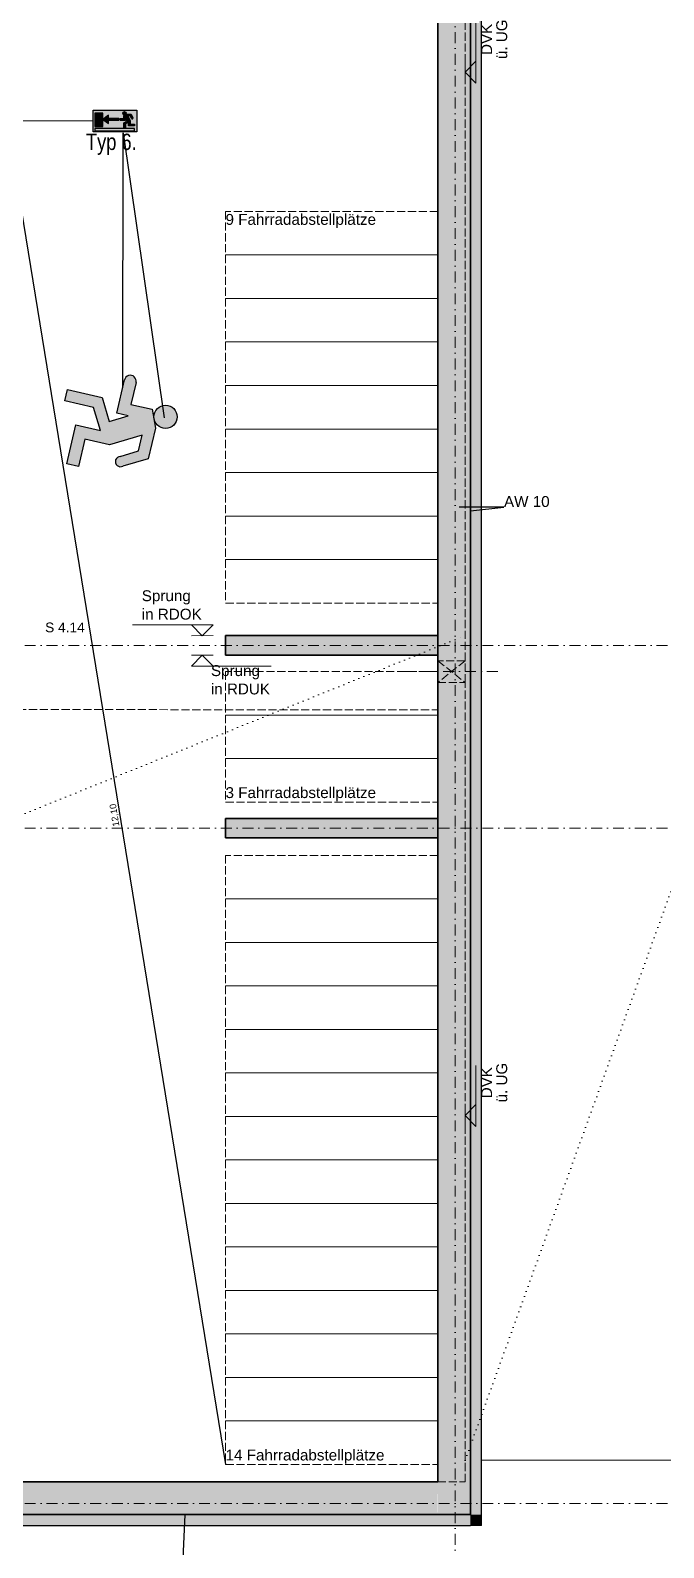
# Model space of a CAD drawing. Header units: millimetres. Extents: x 32522367 to 32638135, y 41424826 to 41540167.
# Drawn here: x 32583236 to 32589052, y 41511029 to 41524979 of the extents above; entities that cross this region are included whole.
import ezdxf
from ezdxf.enums import TextEntityAlignment as Align

# ---------------------------------------------------------------- set-up
doc = ezdxf.new("R2010")
doc.units = ezdxf.units.MM
for name, pattern in [('Achse', [0.2, 0.1, -0.05, 0, -0.05]), ('Punktlinie weit', [0.05, 0, -0.05]), ('Raster', [0.2, 0.1, -0.05, 0, -0.05]), ('Strichlinie eng', [0.1, 0.075, -0.025]), ('Untersicht', [0.1, 0.075, -0.025])]:
    doc.linetypes.add(name, pattern=pattern)
for name, color, linetype in [('000 Achsraster Haupt', 251, 'Continuous'), ('110 Wand Aussen', 251, 'Continuous'), ('120 Wand Innen tragend', 251, 'Continuous'), ('215 DVK darüber', 251, 'Continuous'), ('220 Bodenaufbau', 251, 'Continuous'), ('240 Unterdaemmung', 251, 'Continuous'), ('571 Fahrrad Stellplaetze', 251, 'Continuous'), ('811 Raum 2.Erschließung_ Nebenräume_Allg.räume_Technik', 251, 'Continuous'), ('955 Polierplan Beschriftung', 251, 'Continuous'), ('970 Brandschutz Beschriftung.Texte_ Bemaßung_ Symbole_ Fluchtwege', 251, 'Continuous'), ('dp_GE_SIBEL', 80, 'Continuous')]:
    doc.layers.add(name, color=color, linetype=linetype)
for name, color, linetype, lineweight in [('000 Achsraster Haupt_Stift_Nr__1', 251, 'Continuous', 13), ('110 Wand Aussen_Stift_Nr__1', 251, 'Continuous', 13), ('110 Wand Aussen_Stift_Nr__24', 251, 'Continuous', 13), ('110 Wand Aussen_Stift_Nr__29', 251, 'Continuous', 13), ('110 Wand Aussen_Stift_Nr__6', 251, 'Continuous', 13), ('110 Wand Aussen_Stift_Nr__7', 251, 'Continuous', 25), ('110 Wand Aussen_Stift_Nr__76', 251, 'Continuous', 13), ('110 Wand Aussen_Stift_Nr__78', 251, 'Continuous', 13), ('110 Wand Aussen_Stift_Nr__8', 251, 'Continuous', 35), ('120 Wand Innen tragend_Stift_Nr__24', 251, 'Continuous', 13), ('120 Wand Innen tragend_Stift_Nr__8', 251, 'Continuous', 35), ('215 DVK darüber_Stift_Nr__17', 251, 'Continuous', 18), ('220 Bodenaufbau_Stift_Nr__6', 251, 'Continuous', 13), ('240 Unterdaemmung_Stift_Nr__19', 251, 'Continuous', 0), ('240 Unterdaemmung_Stift_Nr__6', 251, 'Continuous', 13), ('571 Fahrrad Stellplaetze_Stift_Nr__1', 251, 'Continuous', 13), ('915 Allgemein Beschriftung 1_Stift_Nr__1', 251, 'Continuous', 13), ('955 Polierplan Beschriftung_Stift_Nr__1', 251, 'Continuous', 13), ('956 Aufbauten Beschriftung_Stift_Nr__1', 251, 'Continuous', 13), ('956 Durchbruch Beschriftung_Stift_Nr__61', 251, 'Continuous', 25), ('970 Brandschutz Beschriftung.Texte_ Bemaßung_ Symbole_ Fluchtwege_Stift_Nr__75', 251, 'Continuous', 25), ('dp_GE_ST_Attribut_Attribut1', 250, 'Continuous', 5)]:
    doc.layers.add(name, color=color, linetype=linetype, lineweight=lineweight)
doc.layers.add('E2_LEHR_MENSCH_NATIVE', color=112, linetype='Continuous', lineweight=35, true_color=0x20dd55)
doc.layers.add('E_NACHRTECH', color=3, linetype='Continuous', true_color=0x00fa00)
doc.styles.add('DPG_TXT', font='arial.ttf', dxfattribs={"width": 0.8})
doc.styles.add('ERSTELLTER_STIL_1', font='arial.ttf')
doc.styles.get("Standard").update_dxf_attribs({"font": 'arial.ttf'})
doc.dimstyles.new('ERSTELLTER_STIL__11', dxfattribs={"dimtxt": 2.5, "dimasz": 0.0912, "dimexe": 1.25, "dimexo": 0.625, "dimgap": 0, "dimtad": 1, "dimtxsty": 'Standard', "dimcen": 2.5, "dimazin": 3, "dimtfac": 1, "dimtmove": 0, "dimatfit": 3, "dimldrblk": 'ARROWHEAD_5'})

# ---------------------------------------------------------------- blocks, each defined once
blk = doc.blocks.new('9809550')
at = {"color": 18, "lineweight": 30, "true_color": 0x000000}
for points in [[(423922, 99169), (423957, 99169), (423957, 99203), (423985, 99215), (424034, 99215), (424054, 99178)], [(424040, 99171), (424025, 99197), (424000, 99197), (424026, 99150), (424026, 99111), (424070, 99111), (424070, 99092), (424007, 99092), (424007, 99132), (423975, 99113), (423975, 99067), (423957, 99067), (423957, 99122), (423991, 99142), (423975, 99169), (423975, 99150), (423922, 99150)]]:
    blk.add_lwpolyline(points, dxfattribs=at)
blk.add_circle((423964, 99226), 18.1, dxfattribs=at)
for centre, radius, start, end in [((423922, 99160), 9.27, 89.9849, 270.0151), ((424048, 99173), 7.96, 195.7299, 41.4005)]:
    blk.add_arc(centre, radius, start, end, dxfattribs=at)
blk = doc.blocks.new('RIVO_ARR_left')
at = {"true_color": 0x56c81e}
h = blk.add_hatch(color=72, dxfattribs=at)
h.dxf.hatch_style = 1
h.paths.add_polyline_path([(2487.16, 1644.96), (2487.16, 1636.12), (2504.83, 1636.12), (2504.83, 1644.96)])
h.paths.add_polyline_path([(2497.62, 1641.55), (2497.63, 1640.85), (2493.39, 1640.85), (2493.39, 1639.56), (2491.13, 1641.24), (2493.4, 1642.94), (2493.4, 1641.55)], flags=16)
h.paths.add_polyline_path([(2498.26, 1641.55), (2499.6, 1641.55), (2499.6, 1642.85), (2500.12, 1643.09, -0.535619), (2499.17, 1643.72, -1), (2500.55, 1643.72, -0.302406), (2500.12, 1643.09), (2500.66, 1643.29), (2502.53, 1643.29), (2503.29, 1641.91, -1.25347), (2502.78, 1641.63), (2502.2, 1642.61), (2501.24, 1642.61), (2502.24, 1640.84), (2502.24, 1639.34), (2503.92, 1639.34), (2503.92, 1638.63), (2501.53, 1638.63), (2501.53, 1640.13), (2500.29, 1639.43), (2500.29, 1637.67), (2499.59, 1637.67), (2499.59, 1639.78), (2500.88, 1640.52), (2500.3, 1641.55), (2500.3, 1640.84), (2498.26, 1640.84, -1)], flags=16)
h.paths.add_polyline_path([(2491.07, 1638.39), (2487.82, 1638.39), (2487.82, 1643.74), (2491.07, 1643.74)], flags=16)
h.paths.add_polyline_path([(2503.92, 1637.48), (2503.92, 1636.57), (2487.82, 1636.57), (2487.82, 1637.48)], flags=16)
h.paths.add_polyline_path([(2488.38, 1641.07, -1), (2488, 1641.07, -1)], flags=0)
at = {"true_color": 0xffffff}
h = blk.add_hatch(color=7, dxfattribs=at)
h.dxf.hatch_style = 1
h.paths.add_polyline_path([(2487.82, 1638.39), (2491.07, 1638.39), (2491.07, 1643.74), (2487.82, 1643.74)])
h.paths.add_polyline_path([(2488.38, 1641.07, -1), (2488, 1641.07, -1)], flags=16)
h = blk.add_hatch(color=7, dxfattribs=at)
h.dxf.hatch_style = 1
h.paths.add_polyline_path([(2488.38, 1641.07, 1), (2488, 1641.07, 1)])
h = blk.add_hatch(color=7, dxfattribs=at)
h.dxf.hatch_style = 1
h.paths.add_polyline_path([(2493.39, 1639.56), (2493.39, 1640.85), (2497.63, 1640.85), (2497.62, 1641.55), (2493.4, 1641.55), (2493.4, 1642.94), (2491.13, 1641.24)])
h = blk.add_hatch(color=7, dxfattribs=at)
h.dxf.hatch_style = 1
h.paths.add_polyline_path([(2500.88, 1640.52), (2499.59, 1639.78), (2499.59, 1637.67), (2500.29, 1637.67), (2500.29, 1639.43), (2501.53, 1640.13), (2501.53, 1638.63), (2503.92, 1638.63), (2503.92, 1639.34), (2502.24, 1639.34), (2502.24, 1640.84), (2501.24, 1642.61), (2502.2, 1642.61), (2502.78, 1641.63, 1.25347), (2503.29, 1641.91), (2502.53, 1643.29), (2500.66, 1643.29), (2499.6, 1642.85), (2499.6, 1641.55), (2498.26, 1641.55, 1), (2498.26, 1640.84), (2500.3, 1640.84), (2500.3, 1641.55)])
h = blk.add_hatch(color=7, dxfattribs=at)
h.dxf.hatch_style = 1
h.paths.add_polyline_path([(2500.55, 1643.72, 1), (2499.17, 1643.72, 1)])
h = blk.add_hatch(color=7, dxfattribs=at)
h.dxf.hatch_style = 1
h.paths.add_polyline_path([(2487.82, 1637.48), (2487.82, 1636.57), (2503.92, 1636.57), (2503.92, 1637.48)])
blk.add_lwpolyline([(2487.16, 1644.96), (2504.83, 1644.96), (2504.83, 1636.12), (2487.16, 1636.12)], close=True)
at = {"color": 18, "lineweight": 30, "true_color": 0x000000}
for points in [[(2491.07, 1643.74), (2487.82, 1643.74), (2487.82, 1638.39), (2491.07, 1638.39)], [(2503.92, 1637.48), (2487.82, 1637.48), (2487.82, 1636.57), (2503.92, 1636.57)]]:
    blk.add_lwpolyline(points, close=True, dxfattribs=at)
blk.add_lwpolyline([(2497.62, 1641.55), (2493.4, 1641.55), (2493.4, 1642.94), (2491.13, 1641.24), (2493.39, 1639.56), (2493.39, 1640.85), (2497.63, 1640.85), (2497.62, 1641.55)], dxfattribs=at)
blk.add_circle((2488.19, 1641.07), 0.19, dxfattribs=at)
at = {"xscale": 0.0381026673526157, "yscale": 0.0381026673526157, "zscale": 0.0381026673526157}
blk.add_blockref('9809550', (-13654.29, -2137.05), dxfattribs=at)
blk = doc.blocks.new('Decke_8', base_point=(59.58, 55.59))
at = {"layer": '240 Unterdaemmung_Stift_Nr__19', "color": 255, "linetype": 'Continuous', "lineweight": 0, "flags": 128}
blk.add_lwpolyline([(59.58, 55.59), (64.666, 54.097), (68.913, 68.566), (63.828, 70.059)], close=True, dxfattribs=at)
blk = doc.blocks.new('Decke_9', base_point=(42.218, 67.878))
at = {"layer": '240 Unterdaemmung_Stift_Nr__6', "color": 7, "linetype": 'Strichlinie eng', "lineweight": 13, "flags": 128}
blk.add_lwpolyline([(42.218, 67.878), (40.219, 61.065), (59.14, 55.511), (61.14, 62.323), (56.007, 63.83), (44.852, 67.104)], close=True, dxfattribs=at)
blk = doc.blocks.new('Decke_16', base_point=(24.331, 82.175))
at = {"layer": '220 Bodenaufbau_Stift_Nr__6', "color": 7, "linetype": 'Continuous', "lineweight": 13, "flags": 128}
blk.add_lwpolyline([(29.685, 80.603), (63.873, 70.567), (59.344, 55.138), (36.92, 61.721)], dxfattribs=at)
blk = doc.blocks.new('Öffnung_93')
at = {"layer": '110 Wand Aussen_Stift_Nr__1', "color": 7, "linetype": 'Untersicht', "lineweight": 13}
for p, q in [((61.507, 62.684), (61.21, 62.563)), ((61.267, 62.755), (61.45, 62.493))]:
    blk.add_line(p, q, dxfattribs=at)
at = {"layer": '110 Wand Aussen_Stift_Nr__6', "color": 7, "linetype": 'Untersicht', "lineweight": 13, "flags": 128}
for points in [[(61.507, 62.684), (61.267, 62.755)], [(61.21, 62.563), (61.45, 62.493)]]:
    blk.add_lwpolyline(points, dxfattribs=at)
at = {"layer": '110 Wand Aussen_Stift_Nr__76', "color": 8, "linetype": 'Untersicht', "lineweight": 13, "flags": 128}
for points in [[(61.267, 62.755), (61.21, 62.563)], [(61.45, 62.493), (61.507, 62.684)]]:
    blk.add_lwpolyline(points, dxfattribs=at)
at = {"layer": '110 Wand Aussen_Stift_Nr__78', "color": 5, "linetype": 'Achse', "lineweight": 13}
blk.add_line((61.766, 62.504), (60.951, 62.743), dxfattribs=at)
blk = doc.blocks.new('Wand_5', base_point=(63.873, 70.567))
at = {"layer": '110 Wand Aussen_Stift_Nr__24', "linetype": 'Continuous', "lineweight": 13}
for points in [[(63.5, 70.364), (59.14, 55.511), (59.428, 55.426), (63.788, 70.279)], [(59.056, 55.223), (59.343, 55.138), (59.14, 55.511)], [(59.14, 55.511), (59.343, 55.138), (59.428, 55.426)]]:
    blk.add_hatch(color=92, dxfattribs=at).paths.add_polyline_path(points)
at = {"layer": '110 Wand Aussen_Stift_Nr__29', "linetype": 'Continuous', "lineweight": 13}
for points in [[(59.439, 55.11), (63.969, 70.539), (63.852, 70.495), (59.343, 55.138)], [(59.315, 55.042), (59.411, 55.014), (59.343, 55.138)], [(59.343, 55.138), (59.411, 55.014), (59.439, 55.11)]]:
    blk.add_hatch(color=6, dxfattribs=at).paths.add_polyline_path(points)
at = {"layer": '110 Wand Aussen_Stift_Nr__7', "color": 7, "linetype": 'Continuous', "lineweight": 25, "flags": 128}
for points in [[(59.411, 55.014), (63.969, 70.539)], [(59.411, 55.014), (59.315, 55.042)]]:
    blk.add_lwpolyline(points, dxfattribs=at)
at = {"layer": '110 Wand Aussen_Stift_Nr__8', "color": 7, "linetype": 'Continuous', "lineweight": 35}
for p, q in [((59.428, 55.426), (63.788, 70.279)), ((59.343, 55.138), (59.428, 55.426)), ((59.056, 55.223), (59.343, 55.138))]:
    blk.add_line(p, q, dxfattribs=at)
at = {"layer": '110 Wand Aussen_Stift_Nr__8', "color": 7, "linetype": 'Continuous', "lineweight": 35, "flags": 128}
blk.add_lwpolyline([(63.5, 70.364), (59.14, 55.511)], dxfattribs=at)
blk = doc.blocks.new('Wand_6', base_point=(59.344, 55.138))
at = {"layer": '110 Wand Aussen_Stift_Nr__24', "linetype": 'Continuous', "lineweight": 13}
blk.add_hatch(color=92, dxfattribs=at).paths.add_polyline_path([(59.14, 55.511), (37.119, 61.975), (37.035, 61.687), (59.056, 55.223)])
at = {"layer": '110 Wand Aussen_Stift_Nr__29', "linetype": 'Continuous', "lineweight": 13}
blk.add_hatch(color=6, dxfattribs=at).paths.add_polyline_path([(59.343, 55.138), (37.131, 61.659), (37.103, 61.563), (59.315, 55.042)])
at = {"layer": '110 Wand Aussen_Stift_Nr__7', "color": 7, "linetype": 'Continuous', "lineweight": 25, "flags": 128}
blk.add_lwpolyline([(37.103, 61.563), (59.315, 55.042)], dxfattribs=at)
at = {"layer": '110 Wand Aussen_Stift_Nr__8', "color": 7, "linetype": 'Continuous', "lineweight": 35}
for p, q in [((54.181, 56.654), (59.056, 55.223)), ((59.056, 55.223), (59.343, 55.138))]:
    blk.add_line(p, q, dxfattribs=at)
at = {"layer": '110 Wand Aussen_Stift_Nr__8', "color": 7, "linetype": 'Continuous', "lineweight": 35, "flags": 128}
blk.add_lwpolyline([(59.14, 55.511), (54.266, 56.941)], dxfattribs=at)
blk = doc.blocks.new('Wand_26', base_point=(59.41, 63.352))
at = {"layer": '120 Wand Innen tragend_Stift_Nr__24', "linetype": 'Continuous', "lineweight": 13}
blk.add_hatch(color=92, dxfattribs=at).paths.add_polyline_path([(59.41, 63.352), (61.281, 62.803), (61.332, 62.976), (59.461, 63.525)])
at = {"layer": '120 Wand Innen tragend_Stift_Nr__8', "color": 7, "linetype": 'Continuous', "lineweight": 35, "flags": 128}
for points in [[(59.461, 63.525), (59.41, 63.352)], [(61.332, 62.976), (59.461, 63.525)], [(59.41, 63.352), (61.281, 62.803)], [(61.281, 62.803), (61.332, 62.976)]]:
    blk.add_lwpolyline(points, dxfattribs=at)
blk = doc.blocks.new('Wand_171', base_point=(58.987, 61.913))
at = {"layer": '120 Wand Innen tragend_Stift_Nr__24', "linetype": 'Continuous', "lineweight": 13}
blk.add_hatch(color=92, dxfattribs=at).paths.add_polyline_path([(58.937, 61.74), (60.808, 61.191), (60.858, 61.364), (58.987, 61.913)])
at = {"layer": '120 Wand Innen tragend_Stift_Nr__8', "color": 7, "linetype": 'Continuous', "lineweight": 35, "flags": 128}
for points in [[(58.987, 61.913), (58.937, 61.74)], [(60.858, 61.364), (58.987, 61.913)], [(58.937, 61.74), (60.808, 61.191)], [(60.808, 61.191), (60.858, 61.364)]]:
    blk.add_lwpolyline(points, dxfattribs=at)
blk = doc.blocks.new('Wand_247', base_point=(63.825, 70.581))
at = {"layer": '110 Wand Aussen_Stift_Nr__76', "color": 8, "linetype": 'Untersicht', "lineweight": 13, "flags": 128}
for points in [[(63.5, 70.364), (61.267, 62.755)], [(61.507, 62.684), (63.74, 70.293)], [(61.21, 62.563), (59.14, 55.511)], [(59.38, 55.44), (61.45, 62.493)], [(59.14, 55.511), (59.38, 55.44)]]:
    blk.add_lwpolyline(points, dxfattribs=at)
blk = doc.blocks.new('Fahrradstellplatz 50x200')
at = {"layer": '571 Fahrrad Stellplaetze_Stift_Nr__1', "color": 7, "linetype": 'Strichlinie eng', "lineweight": 13}
for p, q in [((0, 1.95), (0, 0)), ((0.4, 1.95), (0, 1.95)), ((0.4, 0), (0.4, 1.95)), ((0, 0), (0.4, 0))]:
    blk.add_line(p, q, dxfattribs=at)
blk = doc.blocks.new('Fluchtwegtool - GSDE_2')
at = {"layer": '970 Brandschutz Beschriftung.Texte_ Bemaßung_ Symbole_ Fluchtwege_Stift_Nr__75', "color": 94, "linetype": 'Continuous', "lineweight": 25, "true_color": 0x009500}
blk.add_line((16.318, -3.482), (18.26, -15.42), dxfattribs=at)
at = {"layer": '970 Brandschutz Beschriftung.Texte_ Bemaßung_ Symbole_ Fluchtwege_Stift_Nr__75', "color": 94, "lineweight": 25, "true_color": 0x009500, "style": 'ERSTELLTER_STIL_1'}
blk.add_attdef('DUMMY_49', text='', height=0.1, dxfattribs=at).set_placement((4.945, -3.476), align=Align.BOTTOM_LEFT)
blk.add_attdef('DUMMY_47', text='', height=0.06, dxfattribs=at).set_placement((9.562, -3.473), align=Align.BOTTOM_CENTER)
for tag, rotation, p in [('DUMMY_46', 74.2388, (2.121, -5.903)), ('DUMMY_45', 2.0094, (-2.518, -8.472)), ('DUMMY_48', 99.2391, (17.289, -9.442))]:
    blk.add_attdef(tag, text='', height=0.06, rotation=rotation, dxfattribs=at).set_placement(p, align=Align.BOTTOM_CENTER)
blk = doc.blocks.new('Höhenbemaßung_10', base_point=(59.205, 63.412))
at = {"layer": '215 DVK darüber_Stift_Nr__17', "color": 190, "linetype": 'Continuous', "lineweight": 18, "true_color": 0x9900ff}
for p, q in [((59.205, 63.412), (59.081, 63.345)), ((59.081, 63.345), (59.273, 63.288)), ((59.109, 63.44), (59.301, 63.384)), ((59.273, 63.288), (59.205, 63.412)), ((59.273, 63.288), (59.784, 63.138))]:
    blk.add_line(p, q, dxfattribs=at)
at = {"layer": '215 DVK darüber_Stift_Nr__17', "color": 190, "lineweight": 18, "true_color": 0x9900ff, "char_height": 0.1, "attachment_point": 7, "rotation": 343.6401, "style": 'ERSTELLTER_STIL_1'}
for s, insert in [('\\A1;{\\pql;\\fArial|b0|i0|c0|p0;\\W1.000000;Sprung}', (59.219, 63.177)), ('\\A1;{\\pql;\\fArial|b0|i0|c0|p0;\\W1.000000;in RDUK}', (59.179, 63.043))]:
    blk.add_mtext(s, dxfattribs=dict(at, insert=insert))
blk = doc.blocks.new('Höhenbemaßung_11', base_point=(59.255, 63.585))
at = {"layer": '215 DVK darüber_Stift_Nr__17', "color": 190, "linetype": 'Continuous', "lineweight": 18, "true_color": 0x9900ff}
for p, q in [((59.188, 63.709), (58.668, 63.862)), ((59.351, 63.557), (59.159, 63.613)), ((59.379, 63.653), (59.188, 63.709)), ((59.188, 63.709), (59.255, 63.585)), ((59.255, 63.585), (59.379, 63.653))]:
    blk.add_line(p, q, dxfattribs=at)
at = {"layer": '215 DVK darüber_Stift_Nr__17', "color": 190, "lineweight": 18, "true_color": 0x9900ff, "char_height": 0.1, "attachment_point": 7, "rotation": 343.6401, "style": 'ERSTELLTER_STIL_1'}
for s, insert in [('\\A1;{\\pql;\\fArial|b0|i0|c0|p0;\\W1.000000;Sprung}', (58.803, 64.017)), ('\\A1;{\\pql;\\fArial|b0|i0|c0|p0;\\W1.000000;in RDOK}', (58.763, 63.882))]:
    blk.add_mtext(s, dxfattribs=dict(at, insert=insert))
blk = doc.blocks.new('Höhenbemaßung_81', base_point=(63.031, 67.876))
at = {"layer": '215 DVK darüber_Stift_Nr__17', "color": 190, "linetype": 'Continuous', "lineweight": 18, "true_color": 0x9900ff}
for p, q in [((63.155, 67.944), (63.256, 68.287)), ((63.003, 67.78), (63.059, 67.972)), ((63.155, 67.944), (63.031, 67.876)), ((63.098, 67.752), (63.155, 67.944)), ((63.031, 67.876), (63.098, 67.752))]:
    blk.add_line(p, q, dxfattribs=at)
at = {"layer": '215 DVK darüber_Stift_Nr__17', "color": 190, "lineweight": 18, "true_color": 0x9900ff, "char_height": 0.1, "attachment_point": 7, "rotation": 73.6401, "style": 'ERSTELLTER_STIL_1'}
for s, insert in [('\\A1;{\\pql;\\fArial|b0|i0|c0|p0;\\W1.000000;DVK}', (63.313, 67.958)), ('\\A1;{\\pql;\\fArial|b0|i0|c0|p0;\\W1.000000;ü. UG}', (63.437, 67.882))]:
    blk.add_mtext(s, dxfattribs=dict(at, insert=insert))
blk = doc.blocks.new('Höhenbemaßung_82', base_point=(60.329, 58.672))
at = {"layer": '215 DVK darüber_Stift_Nr__17', "color": 190, "linetype": 'Continuous', "lineweight": 18, "true_color": 0x9900ff}
for p, q in [((60.453, 58.74), (60.554, 59.084)), ((60.301, 58.576), (60.357, 58.768)), ((60.453, 58.74), (60.329, 58.672)), ((60.397, 58.548), (60.453, 58.74)), ((60.329, 58.672), (60.397, 58.548))]:
    blk.add_line(p, q, dxfattribs=at)
at = {"layer": '215 DVK darüber_Stift_Nr__17', "color": 190, "lineweight": 18, "true_color": 0x9900ff, "char_height": 0.1, "attachment_point": 7, "rotation": 73.6401, "style": 'ERSTELLTER_STIL_1'}
for s, insert in [('\\A1;{\\pql;\\fArial|b0|i0|c0|p0;\\W1.000000;DVK}', (60.611, 58.754)), ('\\A1;{\\pql;\\fArial|b0|i0|c0|p0;\\W1.000000;ü. UG}', (60.735, 58.678))]:
    blk.add_mtext(s, dxfattribs=dict(at, insert=insert))
blk = doc.blocks.new('Etikett_24', base_point=(69.534, 68.905))
at = {"layer": '955 Polierplan Beschriftung_Stift_Nr__1', "color": 7, "linetype": 'Punktlinie weit', "lineweight": 13}
blk.add_line((59.435, 55.628), (68.913, 68.566), dxfattribs=at)
blk = doc.blocks.new('Etikett_25', base_point=(40.134, 60.777))
at = {"layer": '955 Polierplan Beschriftung_Stift_Nr__1', "color": 7, "linetype": 'Punktlinie weit', "lineweight": 13}
blk.add_line((40.134, 60.777), (61.571, 62.905), dxfattribs=at)
blk = doc.blocks.new('Standard-Rastermarker_2')
at = {"layer": '000 Achsraster Haupt_Stift_Nr__1', "color": 7, "linetype": 'Raster', "lineweight": 13}
blk.add_line((1, 0), (27.537, 0), dxfattribs=at)
at = {"layer": '000 Achsraster Haupt_Stift_Nr__1', "color": 7, "lineweight": 13, "style": 'ERSTELLTER_STIL_1'}
for tag, p in [('AC_MarkerText_1_0', (-0.359, -0.034)), ('AC_MarkerText_1_1', (28.678, -0.034))]:
    blk.add_attdef(tag, text='', height=0.15, rotation=90, dxfattribs=at).set_placement(p, align=Align.TOP_CENTER)
blk = doc.blocks.new('Standard-Rastermarker_6')
at = {"layer": '000 Achsraster Haupt_Stift_Nr__1', "color": 7, "linetype": 'Raster', "lineweight": 13}
blk.add_line((1, 0), (57.546, 0), dxfattribs=at)
at = {"layer": '000 Achsraster Haupt_Stift_Nr__1', "color": 7, "lineweight": 13, "style": 'ERSTELLTER_STIL_1'}
for tag, p in [('AC_MarkerText_1_0', (-0.25, 0.075)), ('AC_MarkerText_1_1', (58.796, 0.075))]:
    blk.add_attdef(tag, text='', height=0.15, dxfattribs=at).set_placement(p, align=Align.TOP_CENTER)
blk = doc.blocks.new('Standard-Rastermarker_7')
at = {"layer": '000 Achsraster Haupt_Stift_Nr__1', "color": 7, "linetype": 'Raster', "lineweight": 13}
blk.add_line((1, 0), (57.546, 0), dxfattribs=at)
at = {"layer": '000 Achsraster Haupt_Stift_Nr__1', "color": 7, "lineweight": 13, "style": 'ERSTELLTER_STIL_1'}
for tag, p in [('AC_MarkerText_1_0', (-0.25, 0.075)), ('AC_MarkerText_1_1', (58.796, 0.075))]:
    blk.add_attdef(tag, text='', height=0.15, dxfattribs=at).set_placement(p, align=Align.TOP_CENTER)
blk = doc.blocks.new('Standard-Rastermarker_8')
at = {"layer": '000 Achsraster Haupt_Stift_Nr__1', "color": 7, "linetype": 'Raster', "lineweight": 13}
blk.add_line((1, 0), (57.571, 0), dxfattribs=at)
at = {"layer": '000 Achsraster Haupt_Stift_Nr__1', "color": 7, "lineweight": 13, "style": 'ERSTELLTER_STIL_1'}
for tag, p in [('AC_MarkerText_1_0', (-0.25, 0.075)), ('AC_MarkerText_1_1', (58.821, 0.075))]:
    blk.add_attdef(tag, text='', height=0.15, dxfattribs=at).set_placement(p, align=Align.TOP_CENTER)
blk = doc.blocks.new('ARROWHEAD_5')
at = {"linetype": 'Continuous', "lineweight": 0}
blk.add_hatch(color=0, dxfattribs=at).paths.add_polyline_path([(-1, 0.2679), (0, 0), (-1, -0.2679)])
at = {"color": 0, "linetype": 'Continuous', "lineweight": 0}
blk.add_line((0, 0), (-1, 0), dxfattribs=at)
blk = doc.blocks.new('98095500')
at = {"color": 18, "lineweight": 30, "true_color": 0x000000}
for points in [[(423921.7, 99168.8), (423956.8, 99168.8), (423956.8, 99202.9), (423984.5, 99214.5), (424033.7, 99214.5), (424053.8, 99178.3)], [(424040.2, 99170.9), (424025.2, 99196.7), (423999.7, 99196.8), (424026.2, 99150.3), (424026.2, 99110.9), (424070.2, 99110.9), (424070.2, 99092.3), (424007.5, 99092.3), (424007.5, 99131.7), (423975, 99113.1), (423975, 99067), (423956.5, 99067), (423956.5, 99122.4), (423990.5, 99141.9), (423975.1, 99168.8), (423975.1, 99150.2), (423921.7, 99150.3)]]:
    blk.add_lwpolyline(points, dxfattribs=at)
blk.add_circle((423963.6, 99225.9), 18.1, dxfattribs=at)
for centre, radius, start, end in [((424047.8, 99173.1), 7.96, 195.7299, 41.4005), ((423921.7, 99159.5), 9.27, 89.9849, 270.0151)]:
    blk.add_arc(centre, radius, start, end, dxfattribs=at)
blk = doc.blocks.new('750298750')
h = blk.add_hatch(color=3)
h.paths.add_polyline_path([(426943.6, 99576.9), (426968.1, 99576.8), (426982.5, 99552, 1.25347), (426995.6, 99559.2), (426976.3, 99594), (426929, 99594), (426902.3, 99582.8), (426902.3, 99550), (426868.6, 99550, 1), (426868.6, 99532.2), (426919.9, 99532.1), (426919.9, 99550), (426934.8, 99524.1), (426902.1, 99505.4), (426902.1, 99452.1), (426919.8, 99452.1), (426919.8, 99496.4), (426951.1, 99514.3), (426951.1, 99476.4), (427011.4, 99476.4), (427011.4, 99494.3), (426969.1, 99494.3), (426969.1, 99532.2)])
h.paths.add_polyline_path([(426891.5, 99604.9, 1), (426926.3, 99604.9, 1)])
at = {"xscale": 0.9619413167778113, "yscale": 0.9619413167778113, "zscale": 0.9619413167778113}
blk.add_blockref('98095500', (19080.8, 4155.4), dxfattribs=at)
blk = doc.blocks.new('E2_MOL_LEHRPERSON_ZENTRIERT')
blk.add_blockref('750298750', (-426935.5, -99537.2))

msp = doc.modelspace()

# ---------------------------------------------------------------- linework, layer by layer
at = {"layer": '811 Raum 2.Erschließung_ Nebenräume_Allg.räume_Technik', "color": 40, "linetype": 'Continuous', "lineweight": 0, "true_color": 0xffd933, "flags": 128}
msp.add_lwpolyline([(32563908.467, 41519233.528), (32563908.475, 41517583.739), (32567348.474, 41517583.755), (32567348.473, 41517733.543), (32576728.481, 41517733.593), (32576728.482, 41517553.593), (32576728.513, 41511633.595), (32586978.516, 41511633.648), (32586978.485, 41517553.646), (32585028.475, 41517553.636), (32585028.474, 41517733.636), (32586978.484, 41517733.646), (32586978.476, 41519233.646), (32585028.467, 41519233.636), (32585028.466, 41519413.636), (32586978.475, 41519413.646), (32586978.435, 41527213.654), (32565974.381, 41527213.546), (32563908.426, 41527213.535), (32563908.465, 41519413.527), (32565958.466, 41519413.538), (32565958.467, 41519233.538)], close=True, dxfattribs=at)
at = {"layer": 'E_NACHRTECH', "color": 3, "lineweight": 30}
for points in [[(32583808.295, 41524144.03), (32578305.54, 41524156.621)], [(32584084.415, 41521691.891), (32584089.781, 41524037.107)]]:
    msp.add_lwpolyline(points, dxfattribs=at)
at = {"layer": 'E_NACHRTECH', "color": 4, "lineweight": 30}
msp.add_lwpolyline([(32584467.527, 41521415.919), (32584092.347, 41524035.676)], dxfattribs=at)

# ---------------------------------------------------------------- block references
at = {"layer": '000 Achsraster Haupt', "color": 7, "linetype": 'Continuous', "lineweight": 18, "xscale": 1000, "yscale": 1000, "zscale": 1000}
for name, p, rotation in [('Standard-Rastermarker_2', (32587138.391, 41535366.738), 270.0002954042531), ('Standard-Rastermarker_8', (32539163.247, 41519323.401), 0.0002954042531608), ('Standard-Rastermarker_7', (32539163.255, 41517643.407), 0.0002954042531608), ('Standard-Rastermarker_6', (32539163.286, 41511433.406), 0.0002954042531608)]:
    msp.add_blockref(name, p, dxfattribs=dict(at, rotation=rotation))
at = {"layer": '110 Wand Aussen', "color": 7, "lineweight": 35, "xscale": 1000, "yscale": 1000, "zscale": 1000, "rotation": 16.36019999999994}
for name, p in [('Wand_5', (32587278.434, 41527413.654)), ('Wand_247', (32587228.458, 41527413.655)), ('Wand_6', (32587278.485, 41511333.65))]:
    msp.add_blockref(name, p, dxfattribs=at)
at = {"layer": '110 Wand Aussen', "color": 7, "linetype": 'Continuous', "lineweight": 13, "xscale": 1000, "yscale": 1000, "zscale": 1000, "rotation": 16.36019999999994}
msp.add_blockref('Öffnung_93', (32545868.865, 41441712.417), dxfattribs=at)
at = {"layer": '120 Wand Innen tragend', "color": 7, "lineweight": 35, "xscale": 1000, "yscale": 1000, "zscale": 1000, "rotation": 16.36019999999994}
for name, p in [('Wand_26', (32585028.467, 41519233.636)), ('Wand_171', (32585028.474, 41517733.636))]:
    msp.add_blockref(name, p, dxfattribs=at)
at = {"layer": '215 DVK darüber', "color": 190, "lineweight": 18, "true_color": 0x9900ff, "xscale": 1000, "yscale": 1000, "zscale": 1000, "rotation": 16.36019999999994}
for name, p in [('Höhenbemaßung_81', (32587228.447, 41524594.268)), ('Höhenbemaßung_11', (32584814.654, 41519413.632)), ('Höhenbemaßung_10', (32584814.72, 41519233.632)), ('Höhenbemaßung_82', (32587228.495, 41515002.36))]:
    msp.add_blockref(name, p, dxfattribs=at)
at = {"layer": '220 Bodenaufbau', "color": 7, "linetype": 'Continuous', "lineweight": 13, "xscale": 1000, "yscale": 1000, "zscale": 1000, "rotation": 16.36019999999994}
msp.add_blockref('Decke_16', (32546068.423, 41527413.443), dxfattribs=at)
at = {"layer": '240 Unterdaemmung', "color": 255, "linetype": 'Continuous', "lineweight": 0, "xscale": 1000, "yscale": 1000, "zscale": 1000, "rotation": 16.36019999999994}
msp.add_blockref('Decke_8', (32587378.513, 41511833.635), dxfattribs=at)
at = {"layer": '240 Unterdaemmung', "color": 7, "linetype": 'Strichlinie eng', "lineweight": 13, "xscale": 1000, "yscale": 1000, "zscale": 1000, "rotation": 16.36019999999994}
msp.add_blockref('Decke_9', (32567258.476, 41518733.543), dxfattribs=at)
at = {"layer": '571 Fahrrad Stellplaetze', "color": 7, "linetype": 'Continuous', "lineweight": 13, "xscale": 1000, "yscale": 1000, "zscale": 1000, "rotation": 90.0002848825737}
for p in [(32586978.448, 41522913.646), (32586978.45, 41522513.646), (32586978.452, 41522113.646), (32586978.454, 41521713.646), (32586978.456, 41521313.646), (32586978.458, 41520913.646), (32586978.46, 41520513.646), (32586978.462, 41520113.646), (32586978.464, 41519713.646), (32586978.469, 41518683.646), (32586978.471, 41518283.646), (32586978.473, 41517883.646), (32586978.486, 41516993.626), (32586978.488, 41516593.626), (32586978.49, 41516193.626), (32586978.492, 41515793.626), (32586978.494, 41515393.626), (32586978.496, 41514993.626), (32586978.498, 41514593.626), (32586978.5, 41514193.626), (32586978.502, 41513793.626), (32586978.504, 41513393.626), (32586978.506, 41512993.626), (32586978.508, 41512593.626), (32586978.51, 41512193.626), (32586978.512, 41511793.626)]:
    msp.add_blockref('Fahrradstellplatz 50x200', p, dxfattribs=at)
at = {"layer": '955 Polierplan Beschriftung', "color": 7, "linetype": 'Continuous', "lineweight": 13, "xscale": 1000, "yscale": 1000, "zscale": 1000, "rotation": 16.36019999999994}
for name, p in [('Etikett_24', (32593178.433, 41527413.671)), ('Etikett_25', (32567258.514, 41511333.543))]:
    msp.add_blockref(name, p, dxfattribs=at)
at = {"layer": '970 Brandschutz Beschriftung.Texte_ Bemaßung_ Symbole_ Fluchtwege', "color": 94, "linetype": 'Continuous', "lineweight": 25, "true_color": 0x009500}
ref = msp.add_blockref('Fluchtwegtool - GSDE_2', (32566768.456, 41527213.55), dxfattribs=dict(at, xscale=999.9999999999995, yscale=999.9999999999995, zscale=999.9999999999995, rotation=0.0002901272618044))
ref.add_attrib('DUMMY_48', '12,10', dxfattribs={"layer": '970 Brandschutz Beschriftung.Texte_ Bemaßung_ Symbole_ Fluchtwege_Stift_Nr__75', "color": 94, "lineweight": 25, "true_color": 0x009500, "height": 60, "rotation": 99.2393963, "style": 'ERSTELLTER_STIL_1'}).set_placement((32584054.992, 41517771.344), align=Align.BOTTOM_CENTER)
at = {"layer": 'dp_GE_SIBEL'}
ref = msp.add_blockref('RIVO_ARR_left', (32527502.347, 41487002.341), dxfattribs=dict(at, xscale=22.64028958875175, yscale=22.64028958875175, zscale=0.9998731193572863))
ref.add_attrib('ATTRIBUT1', 'Typ 6.', dxfattribs={"layer": 'dp_GE_ST_Attribut_Attribut1', "height": 150, "style": 'DPG_TXT', "width": 0.8, "flags": 8}).set_placement((32584212.771, 41523953.922), align=Align.MIDDLE_RIGHT)
at = {"layer": 'E2_LEHR_MENSCH_NATIVE', "color": 112, "true_color": 0x20dd55, "xscale": 6.107755025382402, "yscale": 6.107755025382402, "rotation": 256.9323015136951}
msp.add_blockref('E2_MOL_LEHRPERSON_ZENTRIERT', (32584038.282, 41521360.75), dxfattribs=at)

# ---------------------------------------------------------------- texts
at = {"layer": '915 Allgemein Beschriftung 1_Stift_Nr__1', "color": 7, "linetype": 'Continuous', "lineweight": 13, "char_height": 100, "rotation": 0.0002892, "style": 'ERSTELLTER_STIL_1'}
for s, insert, attachment_point in [('\\A1;{\\pql;\\fArial|b0|i0|c0|p0;\\W1.000000;9\\fArial|b0|i0|c0|p0;\\W1.000000; Fahrradabstellplätze}', (32585028.446, 41523290.779), 1), ('\\A1;{\\pql;\\fArial|b0|i0|c0|p0;\\W1.000000;3\\fArial|b0|i0|c0|p0;\\W1.000000; Fahrradabstellplätze}', (32585028.473, 41517890.667), 7), ('\\A1;{\\pql;\\fArial|b0|i0|c0|p0;\\W1.000000;14\\fArial|b0|i0|c0|p0;\\W1.000000; Fahrradabstellplätze}', (32585028.512, 41511800.648), 7)]:
    msp.add_mtext(s, dxfattribs=dict(at, insert=insert, attachment_point=attachment_point))
at = {"layer": '956 Aufbauten Beschriftung_Stift_Nr__1', "color": 7, "linetype": 'Continuous', "lineweight": 13, "insert": (32587585.672, 41520595.538), "char_height": 100, "attachment_point": 7, "rotation": 0.0002656, "style": 'ERSTELLTER_STIL_1'}
msp.add_mtext('\\A1;{\\pql;\\fArial|b0|i0|c0|p0;\\W1.000000;AW \\fArial|b0|i0|c0|p0;\\W1.000000;10}', dxfattribs=at)
at = {"layer": '956 Durchbruch Beschriftung_Stift_Nr__61', "color": 5, "linetype": 'Continuous', "lineweight": 25, "insert": (32583371.627, 41519534.481), "char_height": 90, "attachment_point": 1, "rotation": 0.0003087, "style": 'ERSTELLTER_STIL_1'}
msp.add_mtext('\\A1;{\\pql;\\fArial|b0|i0|c0|p0;\\W1.000000;S 4.14}', dxfattribs=at)

# ---------------------------------------------------------------- leaders
at = {"layer": '956 Aufbauten Beschriftung_Stift_Nr__1', "color": 7, "linetype": 'Continuous', "lineweight": 13, "annotation_type": 0, "has_hookline": 1, "hookline_direction": 1, "text_width": 412.551}
for points, horizontal_direction in [([(32587278.469, 41520562.925), (32587585.672, 41520595.538)], (1, 5e-06, 0)), ([(32584653.507, 41511333.636), (32584620.899, 41510614.234)], (-5e-06, 1, 0))]:
    msp.add_leader(points, dimstyle='ERSTELLTER_STIL__11', dxfattribs=dict(at, horizontal_direction=horizontal_direction))

doc.saveas('drawing.dxf')
